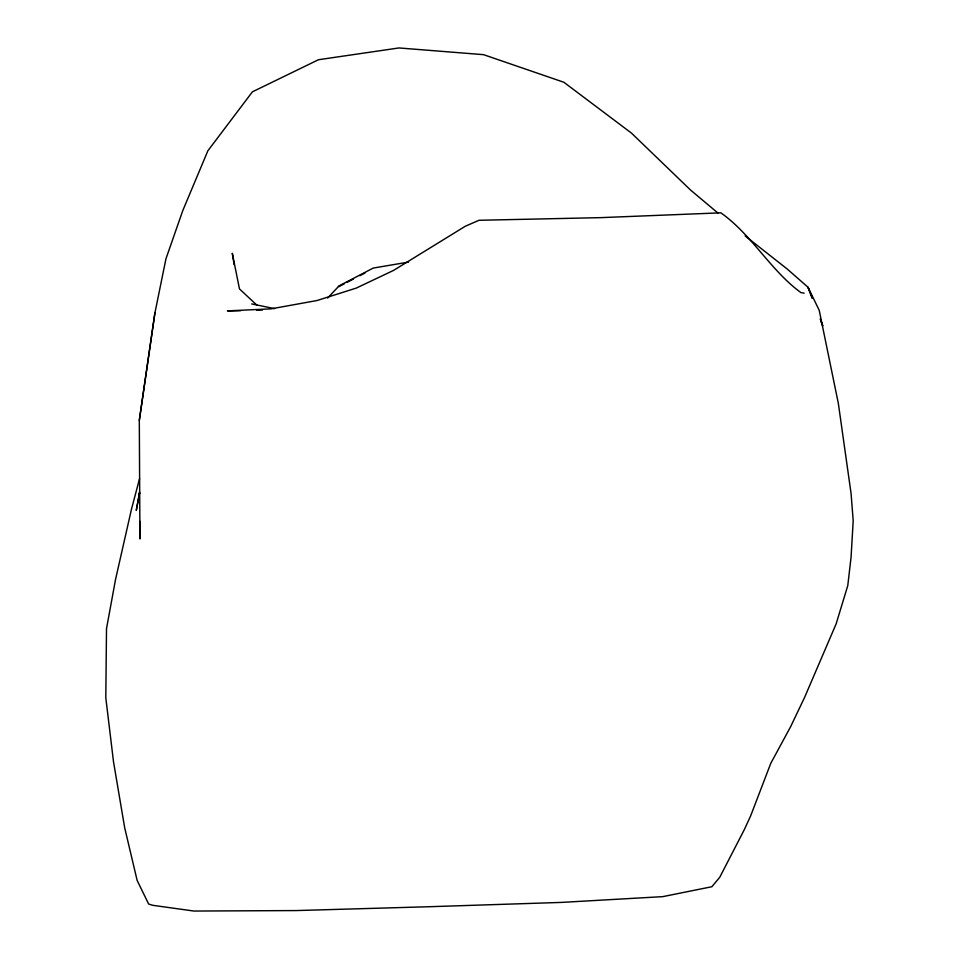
<?xml version="1.0" encoding="UTF-8"?>
<svg xmlns="http://www.w3.org/2000/svg" width="959" height="959" viewBox="0 0 959 959"><rect width="100%" height="100%" fill="white"/><g stroke="black" fill="none" stroke-linecap="round" stroke-linejoin="round"><path stroke-width="1.44" d="M140.098 521.384L139.942 538.958L139.307 420.354L154.902 313.018L165.955 258.774L182.773 210.62L207.863 150.791L252.409 91.836L318.448 59.734L398.956 47.95L483.54 54.663L563.856 82.258L631.525 133.145L690.612 190.098L717.895 213.006M139.343 494.64L139.523 491.775M139.307 420.354L154.902 313.018M139.558 478.649L131.467 509.265L115.571 579.284L106.509 628.625L105.802 697.768L113.51 761.794L124.706 827.869L137.149 880.458L148.645 904.037L152.697 905.296L193.934 911.05L296.175 910.571L428.889 906.734L561.495 902.407L662.777 896.641L711.866 886.727L719.718 877.341L744.28 829.715L750.609 815.977L770.772 763.352L790.6 726.742L804.565 697.469L836.14 623.877L847.78 585.589L851.077 557.095L853.198 520.689L851.077 493.549L838.346 403.439L819.226 310.332L807.993 287.209L787.015 268.856L745.167 235.914M327.63 298.033L337.868 287.161L344.341 283.78M338.335 286.262L373.243 268.064L408.57 262.083M346.918 282.437L353.392 279.057M359.865 275.689L365.043 272.991M256.592 310.26L262.406 310.057M240.589 310.728L227.427 310.872L270.929 308.87L316.926 300.551L356.292 288.084L393.586 270.39L465.319 226.24L479.021 220.282L600.921 217.633L720.868 212.838C751.748 234.631 770.305 270.246 800.897 292.579L804.133 293.142M251.726 303.931L274.61 308.642M256.88 305.154L239.474 288.923L232.294 253.248L234.14 264.708M812.213 298.261L807.993 287.209L812.393 298.069M821.204 321.744L822.786 325.88L820.185 318.927M139.558 492.854L136.274 510.404L139.546 492.914"/></g></svg>
